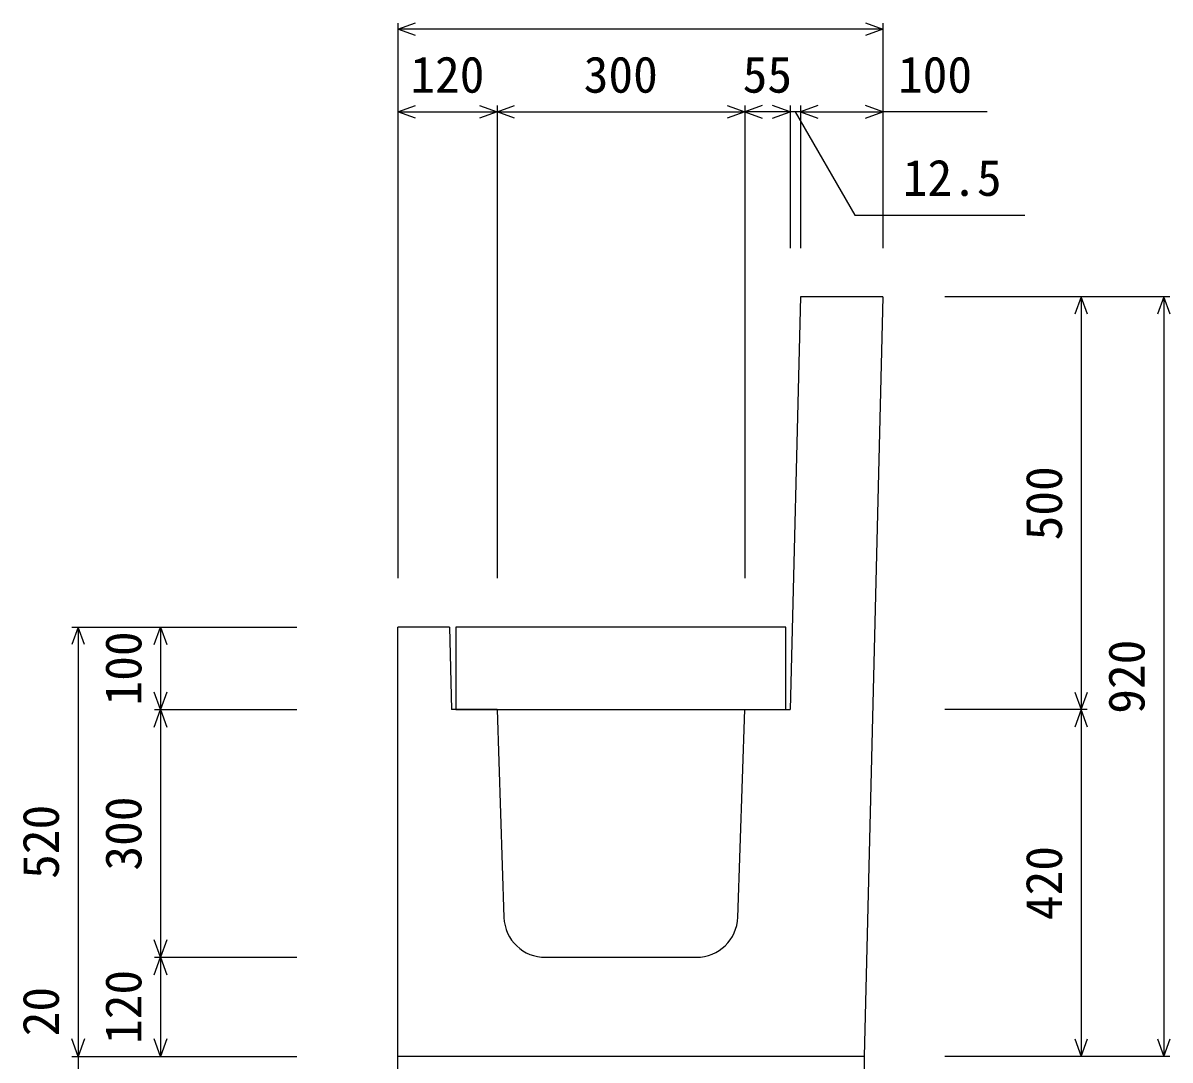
# Model space of a CAD drawing. Units: millimetres, scale not verified. Extents: x -16800 to 16800, y -5940 to 5940.
# Drawn here: x 7748 to 9138, y 3397 to 4654 of the extents above; entities that cross this region are included whole.
import ezdxf
from ezdxf.enums import TextEntityAlignment as Align

# ---------------------------------------------------------------- set-up
doc = ezdxf.new("R2010")
doc.units = ezdxf.units.MM
doc.header["$LTSCALE"] = 20
for name, color, linetype, lineweight in [('0-0_DIM', 7, 'Continuous', 25), ('0-2_HATCH', 6, 'Continuous', 25), ('0-5_OUTLINE', 3, 'Continuous', 25)]:
    doc.layers.add(name, color=color, linetype=linetype, lineweight=lineweight)
doc.styles.add('ＭＳ ゴシック', font='')
doc.styles.get('ＭＳ ゴシック').set_extended_font_data('MS Gothic')

msp = doc.modelspace()

# ---------------------------------------------------------------- linework, layer by layer
at = {"layer": '0-0_DIM'}
for p, q in [((8202.6, 4653.54), (8202.6, 3981.04)), ((8790.1, 4646.04), (8202.6, 4646.04)), ((8790.1, 4653.54), (8790.1, 4381.04)), ((8202.6, 4546.04), (8322.6, 4546.04)), ((8322.6, 4553.54), (8322.6, 3981.04)), ((8322.6, 4546.04), (8622.6, 4546.04)), ((8622.6, 4553.54), (8622.6, 3981.04)), ((8677.6, 4553.54), (8677.6, 4381.04)), ((8690.1, 4553.54), (8690.1, 4381.04)), ((8690.1, 4546.04), (8790.1, 4546.04)), ((8916.47, 4546.04), (8790.1, 4546.04)), ((9137.6, 4321.92), (8865.1, 4321.92)), ((9030.1, 4321.92), (9030.1, 3821.92)), ((9130.1, 4321.92), (9130.1, 3401.92)), ((7807.6, 3921.92), (8080.1, 3921.92)), ((7815.1, 3921.92), (7815.1, 3401.92)), ((7915.1, 3921.92), (7915.1, 3821.92)), ((7907.6, 3821.92), (8080.1, 3821.92)), ((7915.1, 3821.92), (7915.1, 3521.92)), ((9037.6, 3821.92), (8865.1, 3821.92)), ((9030.1, 3821.92), (9030.1, 3401.92)), ((7907.6, 3521.92), (8080.1, 3521.92)), ((7915.1, 3521.92), (7915.1, 3401.92)), ((7807.6, 3401.92), (8080.1, 3401.92)), ((9137.6, 3401.92), (8865.1, 3401.92))]:
    msp.add_line(p, q, dxfattribs=at)
for points in [[(8223.75, 4638.35), (8202.6, 4646.04), (8223.75, 4653.74)], [(8768.96, 4653.74), (8790.1, 4646.04), (8768.96, 4638.35)], [(8223.75, 4538.35), (8202.6, 4546.04), (8223.75, 4553.74)], [(8301.46, 4553.74), (8322.6, 4546.04), (8301.46, 4538.35)], [(8343.75, 4538.35), (8322.6, 4546.04), (8343.75, 4553.74)], [(8601.46, 4553.74), (8622.6, 4546.04), (8601.46, 4538.35)], [(8643.75, 4553.74), (8622.6, 4546.04), (8643.75, 4538.35)], [(8690.1, 4546.04), (8677.6, 4546.04), (8622.6, 4546.04)], [(8656.46, 4538.35), (8677.6, 4546.04), (8656.46, 4553.74)], [(8683.85, 4546.04), (8756.03, 4421.03), (8961.92, 4421.03)], [(8711.25, 4553.74), (8690.1, 4546.04), (8711.25, 4538.35)], [(8768.96, 4538.35), (8790.1, 4546.04), (8768.96, 4553.74)], [(9037.8, 4300.78), (9030.1, 4321.92), (9022.41, 4300.78)], [(9137.8, 4300.78), (9130.1, 4321.92), (9122.41, 4300.78)], [(7822.8, 3900.78), (7815.1, 3921.92), (7807.41, 3900.78)], [(7907.41, 3900.78), (7915.1, 3921.92), (7922.8, 3900.78)], [(7922.8, 3843.07), (7915.1, 3821.92), (7907.41, 3843.07)], [(9022.41, 3843.07), (9030.1, 3821.92), (9037.8, 3843.07)], [(7907.41, 3800.78), (7915.1, 3821.92), (7922.8, 3800.78)], [(9037.8, 3800.78), (9030.1, 3821.92), (9022.41, 3800.78)], [(7922.8, 3543.07), (7915.1, 3521.92), (7907.41, 3543.07)], [(7907.41, 3500.78), (7915.1, 3521.92), (7922.8, 3500.78)], [(7822.8, 3423.07), (7815.1, 3401.92), (7807.41, 3423.07)], [(7922.8, 3423.07), (7915.1, 3401.92), (7907.41, 3423.07)], [(9022.41, 3423.07), (9030.1, 3401.92), (9037.8, 3423.07)], [(9122.41, 3423.07), (9130.1, 3401.92), (9137.8, 3423.07)], [(7815.1, 3401.92), (7815.1, 3381.92), (7815.1, 3281.92)]]:
    msp.add_lwpolyline(points, dxfattribs=at)
at = {"layer": '0-2_HATCH'}
msp.add_lwpolyline([(8272.6, 3921.92), (8272.6, 3821.92), (8672.6, 3821.92), (8672.6, 3921.92)], close=True, dxfattribs=at)
at = {"layer": '0-5_OUTLINE'}
for p, q in [((8690.1, 4321.92), (8677.6, 3821.92)), ((8790.1, 4321.92), (8690.1, 4321.92)), ((8790.1, 4321.92), (8767.1, 3401.92)), ((8265.1, 3921.92), (8202.6, 3921.92)), ((8202.6, 3381.92), (8202.6, 3921.92)), ((8265.1, 3921.92), (8267.6, 3821.92)), ((8322.6, 3821.92), (8267.6, 3821.92)), ((8322.6, 3821.92), (8330.99, 3570.26)), ((8614.22, 3570.26), (8622.6, 3821.92)), ((8622.6, 3821.92), (8677.6, 3821.92)), ((8380.97, 3521.92), (8564.24, 3521.92)), ((8767.1, 3401.92), (8202.6, 3401.92)), ((8767.1, 3401.92), (8767.1, 3381.92))]:
    msp.add_line(p, q, dxfattribs=at)
for centre, start, end in [((8380.97, 3571.92), 182.02139, 270.77773), ((8564.24, 3571.92), 269.56623, 358.41595)]:
    msp.add_arc(centre, 50, start, end, dxfattribs=at)

# ---------------------------------------------------------------- texts
at = {"layer": '0-0_DIM', "style": 'ＭＳ ゴシック'}
for s, p in [('120', (8217.6, 4556.04)), ('300', (8427.6, 4556.04)), ('55', (8620.1, 4556.04)), ('100', (8808.26, 4556.04)), ('12.5', (8814.09, 4431.03))]:
    msp.add_text(s, height=43.99, dxfattribs=at).set_placement(p, align=Align.BOTTOM_LEFT)
for s, p in [('500', (9020.1, 4026.92)), ('100', (7905.1, 3826.92)), ('920', (9120.1, 3816.92)), ('300', (7905.1, 3626.92)), ('520', (7805.1, 3616.92)), ('420', (9020.1, 3566.92)), ('120', (7905.1, 3416.92)), ('20', (7805.1, 3426.23))]:
    msp.add_text(s, height=43.99, rotation=90, dxfattribs=at).set_placement(p, align=Align.BOTTOM_LEFT)

doc.saveas('drawing.dxf')
